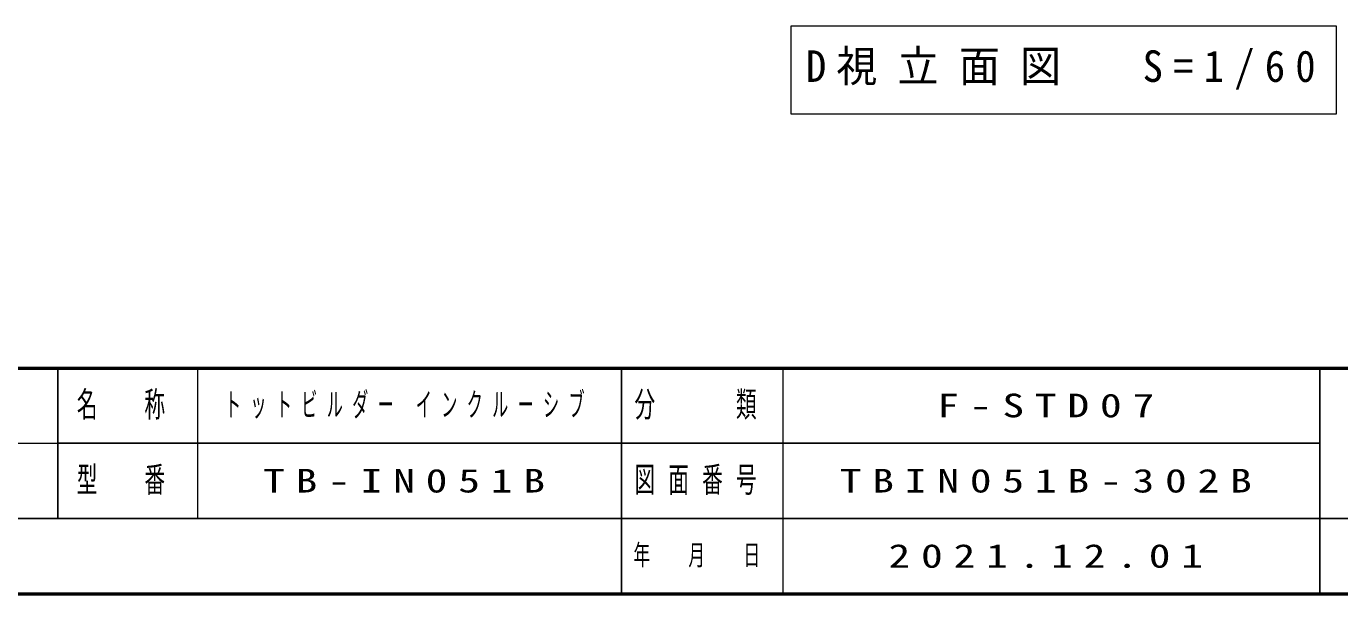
# Model space of a CAD drawing. Units: millimetres on the paper, scale 1:60. Extents: x -385 to 0, y -594 to 267.
# Drawn here: x -190.4 to -68.1, y -297 to -244.2 of the extents above; entities that cross this region are included whole.
import ezdxf

# ---------------------------------------------------------------- set-up
doc = ezdxf.new("R2010")
doc.units = ezdxf.units.MM
doc.layers.add('LY_1', color=7, linetype='Continuous', lineweight=25)
doc.styles.add('ＭＳ ゴシック', font='')
doc.styles.get('ＭＳ ゴシック').set_extended_font_data('MS Gothic')

msp = doc.modelspace()

# ---------------------------------------------------------------- linework, layer by layer
at = {"layer": 'LY_1', "lineweight": 13}
for p, q in [((-119.235, -244.194), (-119.235, -252.327)), ((-68.435, -244.194), (-119.235, -244.194)), ((-68.435, -252.327), (-68.435, -244.194)), ((-119.235, -252.327), (-68.435, -252.327)), ((-174.5, -276), (-174.5, -290)), ((-120, -276), (-120, -297)), ((-242.5, -283), (-187.5, -283))]:
    msp.add_line(p, q, dxfattribs=at)
at = {"layer": 'LY_1', "lineweight": 50}
for p, q in [((-385, -276), (0, -276)), ((-385, -297), (0, -297))]:
    msp.add_line(p, q, dxfattribs=at)
at = {"layer": 'LY_1'}
for p, q in [((-187.5, -276), (-187.5, -290)), ((-135, -276), (-135, -297)), ((-70, -276), (-70, -297)), ((-187.5, -283), (-70, -283)), ((-242.5, -290), (0, -290))]:
    msp.add_line(p, q, dxfattribs=at)

# ---------------------------------------------------------------- texts
at = {"layer": 'LY_1', "style": 'ＭＳ ゴシック'}
for s, insert, char_height, attachment_point in [('\\T1.5;\\W0.95;D視立面図\u3000S=1/60', (-117.835, -248.26), 2.933, 4), ('\\T1.64;\\W0.6;名\u3000称', (-181, -279.5), 2.346, 5), ('\\T1.58;\\W0.5;トットビルダー\\~インクルーシブ', (-154.75, -279.5), 2.199, 5), ('\\T1.64;\\W0.6;分\u3000\u3000類', (-127.5, -279.5), 2.346, 5), ('\\T1.5;\\W1.35;F-STD07', (-95, -279.5), 2.199, 5), ('\\T1.64;\\W0.6;型\u3000番', (-181, -286.5), 2.346, 5), ('\\T1.64;\\W0.6;図面番号', (-127.5, -286.5), 2.346, 5), ('\\T1.5;\\W1.35;TB-IN051B', (-154.75, -286.5), 2.199, 5), ('\\T1.5;\\W1.35;TBIN051B-302B', (-95, -286.5), 2.199, 5), ('\\T1.64;\\W0.6;年\u3000月\u3000日', (-127.5, -293.5), 1.906, 5), ('\\T1.5;\\W1.35;2021.12.01', (-95, -293.5), 2.199, 5)]:
    msp.add_mtext(s, dxfattribs=dict(at, insert=insert, char_height=char_height, attachment_point=attachment_point))

doc.saveas('drawing.dxf')
